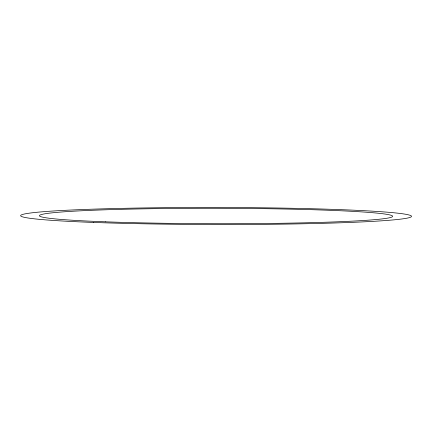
<?xml version="1.0" encoding="UTF-8"?>
<svg xmlns="http://www.w3.org/2000/svg" width="432" height="432" viewBox="0 0 432 432"><rect width="100%" height="100%" fill="white"/><g stroke="black" fill="none" stroke-linecap="round" stroke-linejoin="round"><path stroke-width="0.65" d="M93.463 222.431A195.545 8.532 0.1 0 0 409.239 217.642A195.545 8.532 0.1 0 0 145.303 207.927A195.545 8.532 0.1 0 0 93.463 222.431M105.3 221.81A176.65 7.706 0.1 0 0 390.566 217.485A176.65 7.706 0.1 0 0 152.134 208.705A176.65 7.706 0.1 0 0 105.3 221.81"/></g></svg>
